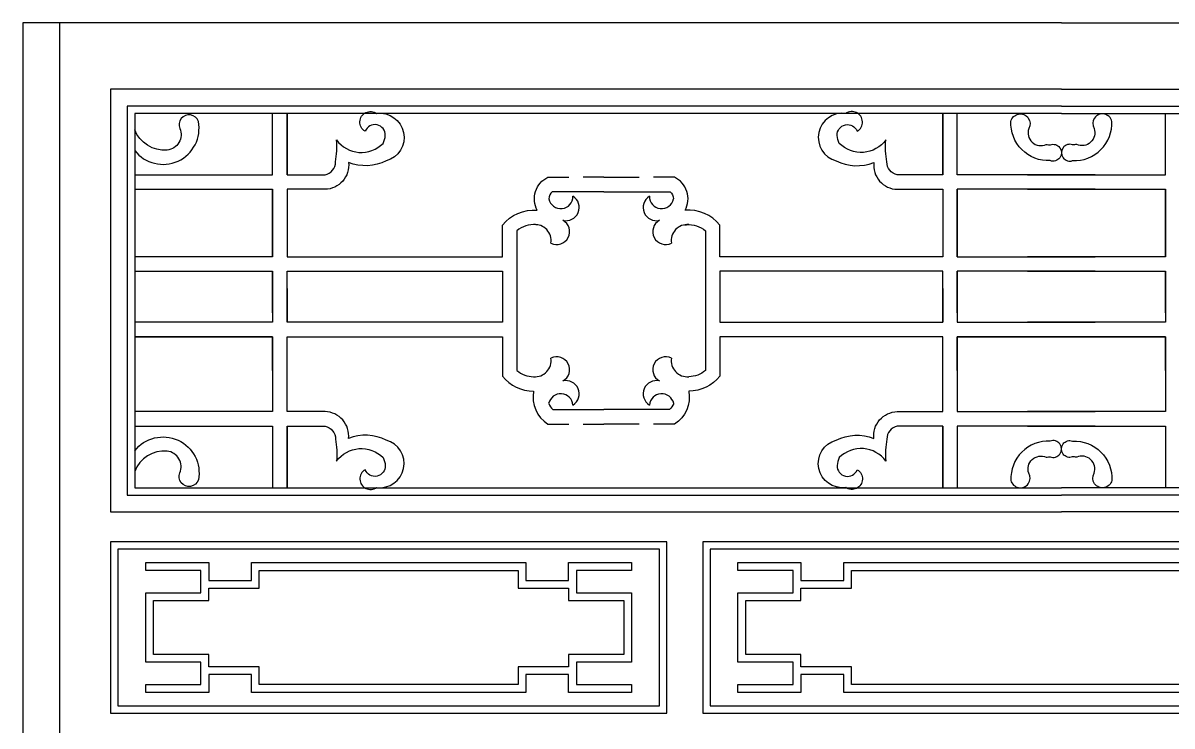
# Model space of a CAD drawing. Header units: metres. Extents: x 4107 to 6907, y 781 to 4481.
# Drawn here: x 4107 to 5656, y 3532 to 4481 of the extents above; entities that cross this region are included whole.
import ezdxf

# ---------------------------------------------------------------- set-up
doc = ezdxf.new("R2010")
doc.units = ezdxf.units.M
for name, color, linetype in [('3', 3, 'Continuous'), ('4', 4, 'Continuous'), ('7', 7, 'Continuous')]:
    doc.layers.add(name, color=color, linetype=linetype)

msp = doc.modelspace()

# ---------------------------------------------------------------- linework, layer by layer
at = {"layer": '3'}
for p, q in [((4443.26, 4275.75), (4443.26, 4358.43)), ((4462.84, 4275.75), (4462.84, 4358.43)), ((5346.76, 4275.75), (5346.76, 4358.43)), ((5366.34, 4275.75), (5366.34, 4358.43)), ((5646.99, 4275.75), (5646.99, 4358.43)), ((4443.26, 4165.22), (4443.26, 4256.17)), ((5366.34, 4165.22), (5366.34, 4256.17)), ((5646.99, 4165.22), (5646.99, 4256.17)), ((4443.26, 4089.58), (4443.26, 4145.64)), ((4462.84, 4089.58), (4462.84, 4145.64)), ((5346.76, 4089.58), (5346.76, 4145.64)), ((5366.34, 4089.58), (5366.34, 4145.64)), ((5646.99, 4089.58), (5646.99, 4145.64)), ((4443.26, 4122.5), (4443.26, 4076.79)), ((4462.84, 4122.5), (4462.84, 4076.79)), ((5346.76, 4122.5), (5346.76, 4076.79)), ((5366.34, 4122.5), (5366.34, 4076.79)), ((5646.99, 4122.5), (5646.99, 4076.79)), ((4443.26, 4057.21), (4443.26, 3956.32)), ((5366.34, 4057.21), (5366.34, 3956.32)), ((5646.99, 4057.21), (5646.99, 3956.32)), ((4443.26, 3936.74), (4443.26, 3853.65)), ((4462.84, 3936.74), (4462.84, 3853.65)), ((5346.76, 3936.74), (5346.76, 3853.65)), ((5366.34, 3936.74), (5366.34, 3853.65)), ((5646.99, 3936.74), (5646.99, 3853.65))]:
    msp.add_line(p, q, dxfattribs=at)
for points in [[(5506.67, 4368.43), (4247.25, 4368.43), (4247.25, 3843.65), (5506.67, 3843.65)], [(4257.25, 4275.75), (4443.26, 4275.75), (4443.26, 4358.43)], [(5552.35, 4275.75), (5366.34, 4275.75), (5366.34, 4358.43)], [(5460.98, 4275.75), (5646.99, 4275.75), (5646.99, 4358.43)], [(5506.67, 4368.43), (6766.08, 4368.43), (6766.08, 3843.65), (5506.67, 3843.65)], [(4889.67, 4272.5), (4862, 4272.5)], [(4889.67, 4272.5), (4937.35, 4272.5)], [(4257.25, 4256.17), (4443.26, 4256.17), (4443.26, 4165.22), (4257.25, 4165.22)], [(5552.35, 4256.17), (5366.34, 4256.17), (5366.34, 4165.22), (5552.35, 4165.22)], [(5460.98, 4256.17), (5646.99, 4256.17), (5646.99, 4165.22), (5460.98, 4165.22)], [(4257.25, 4145.64), (4443.26, 4145.64), (4443.26, 4076.79), (4257.25, 4076.79)], [(4753.03, 4145.64), (4753.03, 4076.79)], [(5046.32, 4145.64), (5046.32, 4076.79)], [(5552.35, 4145.64), (5366.34, 4145.64), (5366.34, 4076.79), (5552.35, 4076.79)], [(5460.98, 4145.64), (5646.99, 4145.64), (5646.99, 4076.79), (5460.98, 4076.79)], [(4443.26, 4011.88), (4443.26, 4057.21), (4257.25, 4057.21)], [(4257.25, 4057.21), (4443.26, 4057.21), (4443.26, 3956.32), (4257.25, 3956.32)], [(5552.35, 4057.21), (5366.34, 4057.21), (5366.34, 3956.32), (5552.35, 3956.32)], [(5366.34, 4011.88), (5366.34, 4057.21), (5552.35, 4057.21)], [(5646.99, 4011.88), (5646.99, 4057.21), (5460.98, 4057.21)], [(5460.98, 4057.21), (5646.99, 4057.21), (5646.99, 3956.32), (5460.98, 3956.32)], [(4257.25, 3936.74), (4443.26, 3936.74), (4443.26, 3854.06)], [(4862, 3939.58), (4889.67, 3939.58)], [(4937.35, 3939.58), (4889.67, 3939.58)], [(5552.35, 3936.74), (5366.34, 3936.74), (5366.34, 3854.06)], [(5460.98, 3936.74), (5646.99, 3936.74), (5646.99, 3854.06)], [(4272.24, 3752.7), (4357.04, 3752.7), (4357.04, 3728.7), (4414.78, 3728.7), (4414.78, 3752.7), (4784.52, 3752.7), (4784.52, 3728.7), (4842.27, 3728.7), (4842.27, 3752.7), (4927.06, 3752.7), (4927.06, 3742.26), (4852.71, 3742.26), (4852.71, 3712.11), (4927.06, 3712.11), (4927.06, 3618.31), (4852.71, 3618.31), (4852.71, 3588.16), (4927.06, 3588.16), (4927.06, 3577.72), (4842.27, 3577.72), (4842.27, 3601.72), (4784.52, 3601.72), (4784.52, 3577.72), (4414.78, 3577.72), (4414.78, 3601.72), (4357.04, 3601.72), (4357.04, 3577.72), (4272.24, 3577.72), (4272.24, 3588.16), (4346.59, 3588.16), (4346.59, 3618.31), (4272.24, 3618.31), (4272.24, 3712.11), (4346.59, 3712.11), (4346.59, 3742.26), (4272.24, 3742.26), (4272.24, 3752.7)], [(5070.64, 3752.7), (5155.43, 3752.7), (5155.43, 3728.7), (5213.18, 3728.7), (5213.18, 3752.7), (5800.16, 3752.7)], [(5800.16, 3577.72), (5213.18, 3577.72), (5213.18, 3601.72), (5155.43, 3601.72), (5155.43, 3577.72), (5070.64, 3577.72), (5070.64, 3588.16), (5144.98, 3588.16), (5144.98, 3618.31), (5070.64, 3618.31), (5070.64, 3712.11), (5144.98, 3712.11), (5144.98, 3742.26), (5070.64, 3742.26), (5070.64, 3752.7)], [(4425.23, 3588.16), (4425.23, 3612.17), (4357.04, 3612.17), (4357.04, 3628.75), (4282.69, 3628.75), (4282.69, 3701.67), (4357.04, 3701.67), (4357.04, 3718.26), (4425.23, 3718.26), (4425.23, 3742.26), (4774.07, 3742.26), (4774.07, 3718.26), (4842.27, 3718.26), (4842.27, 3701.67), (4916.61, 3701.67), (4916.61, 3628.75), (4842.27, 3628.75), (4842.27, 3612.17), (4774.07, 3612.17), (4774.07, 3588.16), (4425.23, 3588.16)], [(5223.62, 3588.16), (5223.62, 3612.17), (5155.43, 3612.17), (5155.43, 3628.75), (5081.08, 3628.75), (5081.08, 3701.67), (5155.43, 3701.67), (5155.43, 3718.26), (5223.62, 3718.26), (5223.62, 3742.26), (5789.71, 3742.26), (5789.71, 3718.26), (5857.91, 3718.26), (5857.91, 3701.67), (5932.25, 3701.67), (5932.25, 3628.75), (5857.91, 3628.75), (5857.91, 3612.17), (5789.71, 3612.17), (5789.71, 3588.16), (5223.62, 3588.16)]]:
    msp.add_lwpolyline(points, dxfattribs=at)
for points in [[(4257.25, 4308.5, 0.79), (4343.1, 4347.85, 1.03), (4318.26, 4338.2, -0.49), (4301.05, 4308.93, -0.33), (4257.25, 4336.53)], [(4462.84, 4358.43), (4462.84, 4275.75), (4513.94, 4275.75, 0.37), (4527.97, 4293.16, 0.07), (4529.38, 4322.73, 0.46), (4592.09, 4318.09, 0.13), (4594.97, 4328.76, 0.85), (4567.99, 4334.6, -1.05), (4583.44, 4358.43, -0.94), (4596.31, 4294.74, -0.22), (4545.59, 4292.46, -0.44), (4513.94, 4256.17), (4462.84, 4256.17), (4462.84, 4210.7), (4462.84, 4165.22), (4753.03, 4165.22), (4753.03, 4207.85, -0.25), (4800.05, 4227.93, -0.43), (4814.42, 4272.5), (4842.42, 4272.5)], [(5346.76, 4358.43), (5346.76, 4275.75), (5285.41, 4275.75, -0.37), (5271.38, 4293.16, -0.07), (5269.97, 4322.73, -0.46), (5207.25, 4318.09, -0.13), (5204.38, 4328.76, -0.85), (5231.35, 4334.6, 1.05), (5215.91, 4358.43, 0.94), (5203.04, 4294.74, 0.22), (5253.76, 4292.46, 0.44), (5285.41, 4256.17), (5346.76, 4256.17), (5346.76, 4210.7), (5346.76, 4165.22), (5046.32, 4165.22), (5046.32, 4207.85, 0.25), (4999.3, 4227.93, 0.43), (4984.93, 4272.5), (4956.93, 4272.5)], [(5491.52, 4316.31, -1.41), (5491.52, 4294.82, -0.44), (5438.51, 4347.85, -1.15), (5462.65, 4338.2, 0.66), (5486.07, 4316.64, 0.05), (5492.11, 4316.31)], [(5521.82, 4316.31, 1.41), (5521.82, 4294.82, 0.44), (5574.82, 4347.85, 1.15), (5550.68, 4338.2, -0.66), (5527.26, 4316.64, -0.05), (5521.22, 4316.31)], [(4889.67, 4252.92), (4820.06, 4252.92, 0.21), (4815.76, 4243.31)], [(4889.67, 4252.92), (4979.29, 4252.92, -0.21), (4983.59, 4243.31)], [(4800.62, 4208.35, -0.03), (4798.23, 4208.43, 0.21), (4772.61, 4200.13), (4772.61, 4011.94, 0.18), (4795.06, 4003.5)], [(4998.73, 4208.35, 0.03), (5001.12, 4208.43, -0.21), (5026.74, 4200.13), (5026.74, 4011.94, -0.18), (5004.28, 4003.5)], [(4462.84, 3854.06), (4462.84, 3936.74), (4513.94, 3936.74, -0.37), (4527.97, 3919.33, -0.07), (4529.38, 3889.76, -0.46), (4592.09, 3894.4, -0.13), (4594.97, 3883.73, -0.85), (4567.99, 3877.89, 1.05), (4583.44, 3854.06, 0.94), (4596.31, 3917.75, 0.22), (4545.59, 3920.03, 0.44), (4513.94, 3956.32), (4462.84, 3956.32), (4462.84, 3956.32), (4462.84, 4057.21), (4753.03, 4057.21), (4753.03, 4004.23, 0.23), (4795.06, 3983.92, 0.31), (4814.42, 3939.58), (4842.42, 3939.58)], [(5346.76, 3854.06), (5346.76, 3936.74), (5285.41, 3936.74, 0.37), (5271.38, 3919.33, 0.07), (5269.97, 3889.76, 0.46), (5207.25, 3894.4, 0.13), (5204.38, 3883.73, 0.85), (5231.35, 3877.89, -1.05), (5215.91, 3854.06, -0.94), (5203.04, 3917.75, -0.22), (5253.76, 3920.03, -0.44), (5285.41, 3956.32), (5346.76, 3956.32), (5346.76, 3956.32), (5346.76, 4057.21), (5046.32, 4057.21), (5046.32, 4004.23, -0.23), (5004.28, 3983.92, -0.31), (4984.93, 3939.58), (4956.93, 3939.58)], [(4815.39, 3967.38, 0.11), (4820.9, 3959.16), (4889.67, 3959.16)], [(4983.96, 3967.38, -0.11), (4978.44, 3959.16), (4889.67, 3959.16)], [(4257.25, 3903.58, -0.79), (4343.1, 3864.23, -1.03), (4318.26, 3873.87, 0.49), (4301.05, 3903.14, 0.33), (4257.25, 3875.55)], [(5491.52, 3895.21, 1.41), (5491.52, 3916.7, 0.44), (5438.51, 3863.67, 1.15), (5462.65, 3873.32, -0.66), (5486.07, 3894.88, -0.05), (5492.11, 3895.21)], [(5521.82, 3895.21, -1.41), (5521.82, 3916.7, -0.44), (5574.82, 3863.67, -1.15), (5550.68, 3873.32, 0.66), (5527.26, 3894.88, 0.05), (5521.22, 3895.21)]]:
    msp.add_lwpolyline(points, format="xyb", dxfattribs=at)
for points in [[(4462.84, 4145.64), (4753.03, 4145.64), (4753.03, 4076.79), (4462.84, 4076.79)], [(5346.76, 4145.64), (5046.32, 4145.64), (5046.32, 4076.79), (5346.76, 4076.79)], [(4964.69, 3770.75), (4234.62, 3770.75), (4234.62, 3559.67), (4964.69, 3559.67)], [(5980.33, 3770.75), (5033.01, 3770.75), (5033.01, 3559.67), (5980.33, 3559.67)]]:
    msp.add_lwpolyline(points, close=True, dxfattribs=at)
for centre, radius, start, end in [((4831.79, 4246.45), 16.34, 191.1, 1.41), ((4838.71, 4231.71), 17.84, 256.35, 58.12), ((4960.64, 4231.71), 17.84, 121.88, 283.65), ((4967.55, 4246.45), 16.34, 178.59, 348.9), ((4826.28, 4199.11), 17.33, 243.18, 61.69), ((4973.07, 4199.11), 17.33, 118.31, 296.82), ((4796.97, 4186.92), 21.74, 351.33, 95.04), ((5002.37, 4186.92), 21.74, 84.96, 188.67), ((4796.97, 4025.15), 21.74, 264.96, 8.67), ((4826.28, 4012.96), 17.33, 298.31, 116.82), ((4973.07, 4012.96), 17.33, 63.18, 241.69), ((5002.37, 4025.15), 21.74, 171.33, 275.04), ((4838.71, 3980.37), 17.84, 301.88, 103.65), ((4960.64, 3980.37), 17.84, 76.35, 238.12), ((4831.59, 3963.8), 16.6, 4.92, 167.55), ((4967.75, 3963.8), 16.6, 12.45, 175.08)]:
    msp.add_arc(centre, radius, start, end, dxfattribs=at)
at = {"layer": '4'}
for points in [[(5506.67, 4480.52), (4106.67, 4480.52), (4106.67, 780.51), (4529.86, 780.51)], [(5506.67, 4480.52), (6906.67, 4480.52), (6906.67, 780.51), (6483.47, 780.51)]]:
    msp.add_lwpolyline(points, dxfattribs=at)
at = {"layer": '7'}
msp.add_line((4156.55, 780.51), (4156.55, 4480.52), dxfattribs=at)
for points in [[(5506.67, 4391.06), (4224.62, 4391.06), (4224.62, 3821.02), (5506.67, 3821.02)], [(5506.67, 4391.06), (6788.72, 4391.06), (6788.72, 3821.02), (5506.67, 3821.02)], [(5506.67, 4358.43), (4257.25, 4358.43), (4257.25, 3853.65), (5506.67, 3853.65)], [(5506.67, 4358.43), (6756.08, 4358.43), (6756.08, 3853.65), (5506.67, 3853.65)]]:
    msp.add_lwpolyline(points, dxfattribs=at)
for points in [[(4974.69, 3780.75), (4224.62, 3780.75), (4224.62, 3549.67), (4974.69, 3549.67)], [(5990.33, 3780.75), (5023.01, 3780.75), (5023.01, 3549.67), (5990.33, 3549.67)]]:
    msp.add_lwpolyline(points, close=True, dxfattribs=at)

doc.saveas('drawing.dxf')
